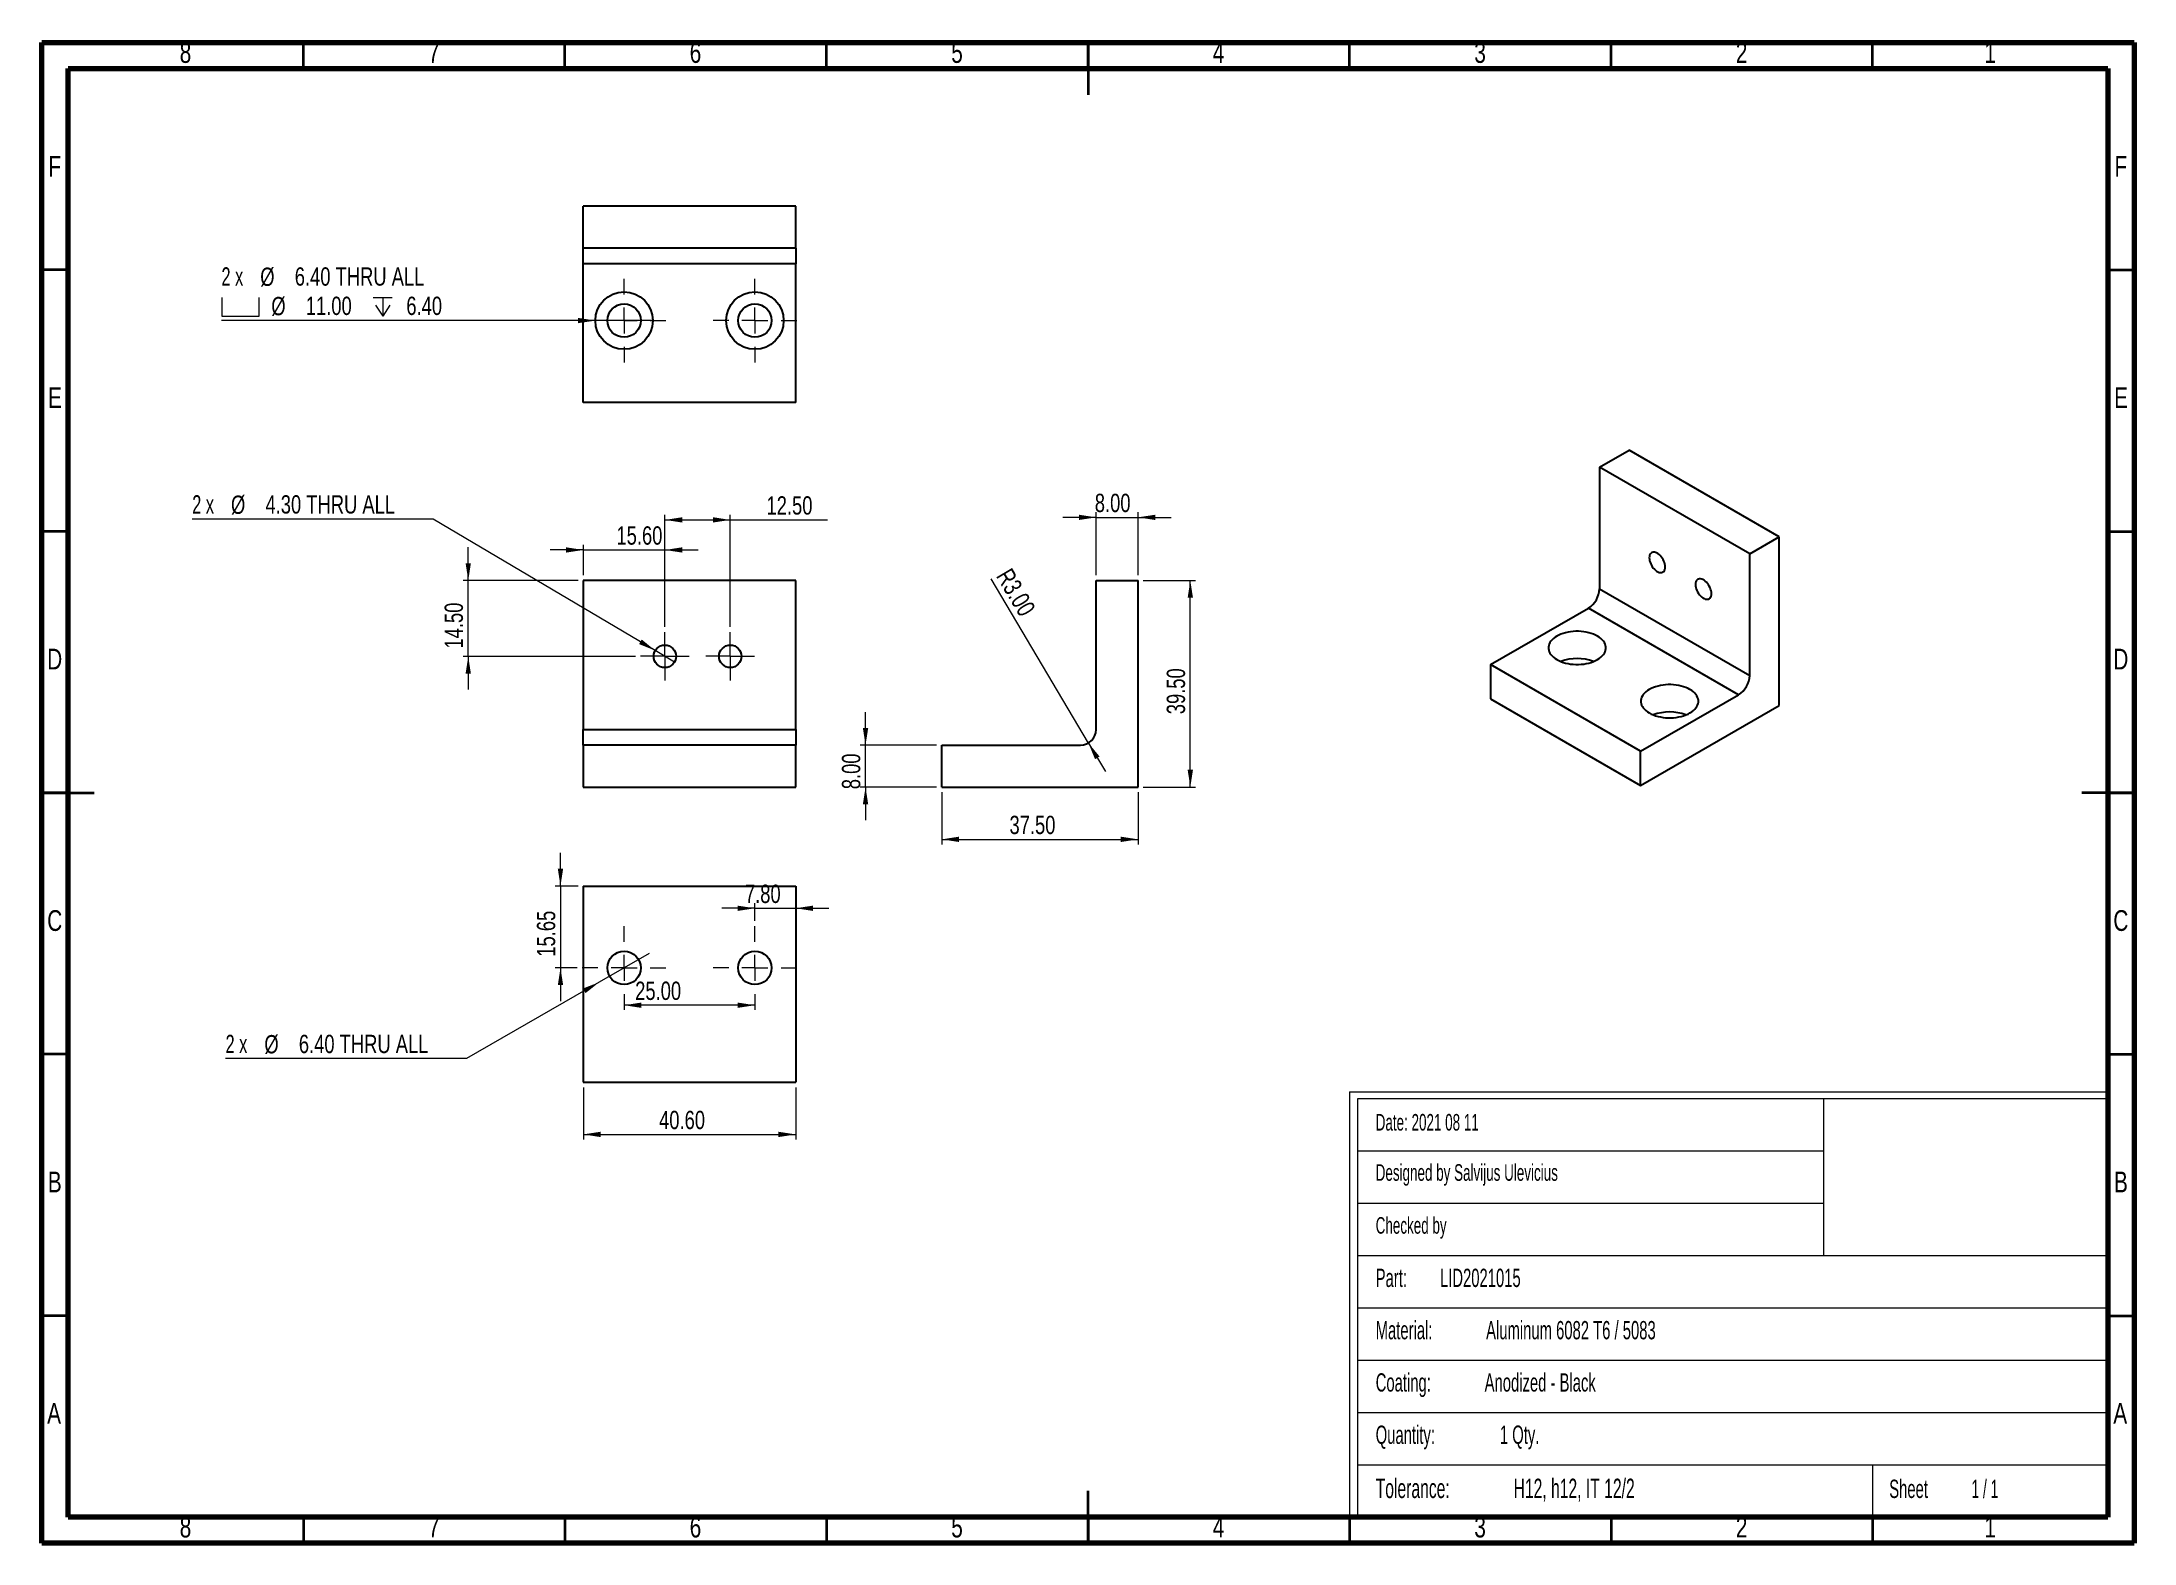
# Model space of a CAD drawing. Header units: millimetres. Extents: x 15 to 415, y 5 to 292.
import ezdxf

# ---------------------------------------------------------------- set-up
doc = ezdxf.new("R2010")
doc.units = ezdxf.units.MM
doc.styles.add('SLDTEXTSTYLE0', font='TXT', dxfattribs={"width": 0.605})
doc.styles.add('SLDTEXTSTYLE1', font='TXT', dxfattribs={"width": 0.563})
doc.styles.add('SLDTEXTSTYLE2', font='TXT', dxfattribs={"width": 0.75})
doc.styles.add('SLDTEXTSTYLE3', font='TXT', dxfattribs={"width": 0.666667})
doc.dimstyles.new('SLDDIMSTYLE0', dxfattribs={"dimtxt": 3.5, "dimasz": 3.302, "dimexe": 0, "dimexo": 0.0625, "dimgap": 0.875, "dimtad": 0, "dimtih": 1, "dimtoh": 1, "dimrnd": 1e-09, "dimzin": 4, "dimdsep": 46, "dimtxsty": 'SLDTEXTSTYLE2', "dimblk1": 'NONE', "dimsah": 1, "dimcen": 0, "dimadec": 0, "dimazin": 1, "dimtfac": 1, "dimtmove": 0, "dimatfit": 3, "dimldrblk": 'NONE', "dimfxl": 0, "dimfrac": 2, "dimtolj": 1, "dimtzin": 12, "dimarcsym": 0})
doc.dimstyles.new('SLDDIMSTYLE1', dxfattribs={"dimtxt": 3.5, "dimasz": 3.302, "dimexe": 0, "dimexo": 0.0625, "dimgap": 0.875, "dimtad": 1, "dimrnd": 1e-09, "dimzin": 4, "dimdsep": 46, "dimtxsty": 'SLDTEXTSTYLE2', "dimsah": 1, "dimcen": 0.09, "dimadec": 0, "dimazin": 1, "dimtfac": 1, "dimtmove": 0, "dimatfit": 0, "dimfxl": 0, "dimfrac": 2, "dimtolj": 1, "dimtzin": 12, "dimarcsym": 0})
doc.dimstyles.new('SLDDIMSTYLE2', dxfattribs={"dimtxt": 3.5, "dimasz": 3.302, "dimexe": 0, "dimexo": 0.0625, "dimgap": 0.875, "dimtad": 1, "dimrnd": 1e-09, "dimzin": 4, "dimdsep": 46, "dimtxsty": 'SLDTEXTSTYLE2', "dimsah": 1, "dimcen": 0.09, "dimadec": 0, "dimazin": 1, "dimtfac": 1, "dimtofl": 0, "dimtmove": 0, "dimatfit": 3, "dimfxl": 0, "dimfrac": 2, "dimtolj": 1, "dimtzin": 12, "dimarcsym": 0})
doc.dimstyles.new('SLDDIMSTYLE3', dxfattribs={"dimtxt": 3.5, "dimasz": 3.302, "dimexe": 0, "dimexo": 0.0625, "dimgap": 0.875, "dimtad": 1, "dimrnd": 1e-09, "dimzin": 4, "dimdsep": 46, "dimtxsty": 'SLDTEXTSTYLE2', "dimsah": 1, "dimcen": 0, "dimadec": 0, "dimazin": 1, "dimtfac": 1, "dimtofl": 0, "dimtmove": 1, "dimatfit": 3, "dimfxl": 0, "dimfrac": 2, "dimtolj": 1, "dimtzin": 12, "dimarcsym": 0})
doc.dimstyles.new('SLDDIMSTYLE4', dxfattribs={"dimtxt": 3.5, "dimasz": 3.302, "dimexe": 0, "dimexo": 0.0625, "dimgap": 0.875, "dimtad": 1, "dimrnd": 1e-09, "dimzin": 12, "dimdsep": 46, "dimtxsty": 'SLDTEXTSTYLE2', "dimsah": 1, "dimcen": 0.09, "dimadec": 0, "dimazin": 3, "dimtfac": 1, "dimtmove": 0, "dimatfit": 0, "dimfxl": 0, "dimfrac": 2, "dimtolj": 1, "dimtzin": 12, "dimarcsym": 0})

# ---------------------------------------------------------------- blocks, each defined once
blk = doc.blocks.new('SW_NOTE_0')
at = {"color": 0, "linetype": 'Continuous', "lineweight": 0, "attachment_point": 1, "style": 'SLDTEXTSTYLE0'}
for s, insert, char_height in [('Tolerance:', (0, 4.77), 3.704), ('H12, h12, IT 12/2', (26.36, 4.77), 3.7042)]:
    blk.add_mtext(s, dxfattribs=dict(at, insert=insert, char_height=char_height))
blk = doc.blocks.new('SW_NOTE_0_1')
at = {"color": 0, "linetype": 'Continuous', "lineweight": 0, "char_height": 3.5, "attachment_point": 1}
for s, insert, style in [('Sheet', (0, 4.51), 'SLDTEXTSTYLE0'), ('1 / 1', (15.72, 4.51), 'SLDTEXTSTYLE1')]:
    blk.add_mtext(s, dxfattribs=dict(at, insert=insert, style=style))
blk = doc.blocks.new('SW_NOTE_0_2')
at = {"color": 0, "linetype": 'Continuous', "lineweight": 0, "char_height": 3.5, "attachment_point": 1, "style": 'SLDTEXTSTYLE0'}
for s, insert in [('Quantity:', (0, 4.51)), ('1 Qty.', (23.74, 4.51))]:
    blk.add_mtext(s, dxfattribs=dict(at, insert=insert))
blk = doc.blocks.new('SW_NOTE_0_3')
at = {"color": 0, "linetype": 'Continuous', "lineweight": 0, "char_height": 3.5, "attachment_point": 1, "style": 'SLDTEXTSTYLE0'}
for s, insert in [('Coating:', (0, 4.51)), ('Anodized - Black', (20.83, 4.51))]:
    blk.add_mtext(s, dxfattribs=dict(at, insert=insert))
blk = doc.blocks.new('SW_NOTE_0_4')
at = {"color": 0, "linetype": 'Continuous', "lineweight": 0, "char_height": 3.5, "attachment_point": 1, "style": 'SLDTEXTSTYLE0'}
for s, insert in [('Material:', (0, 4.51)), ('Aluminum 6082 T6 / 5083', (21.11, 4.51))]:
    blk.add_mtext(s, dxfattribs=dict(at, insert=insert))
blk = doc.blocks.new('SW_NOTE_0_5')
at = {"color": 0, "linetype": 'Continuous', "lineweight": 0, "char_height": 3.5, "attachment_point": 1, "style": 'SLDTEXTSTYLE0'}
for s, insert in [('Part:', (0, 4.51)), ('LID2021015', (12.29, 4.51))]:
    blk.add_mtext(s, dxfattribs=dict(at, insert=insert))
blk = doc.blocks.new('_D')
at = {"color": 7, "linetype": 'Continuous', "lineweight": 0}
for p, q in [((89.79, 200.84), (43.75, 200.84)), ((132.27, 175.7), (89.79, 200.84)), ((135.97, 173.51), (132.27, 175.7))]:
    blk.add_line(p, q, dxfattribs=at)
at = {"color": 7, "linetype": 'Continuous', "lineweight": 18}
blk.add_solid([(132.27, 175.7), (129.68, 177.82), (129.17, 176.94)], dxfattribs=at)
at = {"color": 7, "linetype": 'Continuous', "lineweight": 18, "char_height": 3.5, "attachment_point": 1}
for s, insert, style in [('2 x', (43.75, 205.41), 'SLDTEXTSTYLE3'), ('%%c', (51.16, 205.35), 'SLDTEXTSTYLE2'), ('4.30 THRU ALL', (57.75, 205.41), 'SLDTEXTSTYLE2')]:
    blk.add_mtext(s, dxfattribs=dict(at, insert=insert, style=style))
blk = doc.blocks.new('_None')
blk = doc.blocks.new('_D_1')
at = {"color": 7, "linetype": 'Continuous', "lineweight": 0}
for p, q in [((118.52, 194.94), (112.17, 194.94)), ((118.52, 190.1), (118.52, 195.94)), ((118.52, 194.94), (134.12, 194.94)), ((134.12, 180.25), (134.12, 195.94)), ((134.12, 194.94), (140.47, 194.94))]:
    blk.add_line(p, q, dxfattribs=at)
at = {"color": 7, "linetype": 'Continuous', "lineweight": 18}
for points in [[(118.52, 194.94), (115.21, 195.45), (115.21, 194.44)], [(134.12, 194.94), (137.42, 194.44), (137.42, 195.45)]]:
    blk.add_solid(points, dxfattribs=at)
at = {"color": 7, "linetype": 'Continuous', "lineweight": 18, "insert": (124.85, 199.46), "char_height": 3.5, "attachment_point": 1, "style": 'SLDTEXTSTYLE2'}
blk.add_mtext('15.60', dxfattribs=at)
blk = doc.blocks.new('_D_2')
at = {"color": 7, "linetype": 'Continuous', "lineweight": 0}
for p, q in [((134.12, 180.25), (134.12, 201.69)), ((134.12, 200.69), (146.62, 200.69)), ((146.62, 180.25), (146.62, 201.69)), ((146.62, 200.69), (165.17, 200.69))]:
    blk.add_line(p, q, dxfattribs=at)
at = {"color": 7, "linetype": 'Continuous', "lineweight": 18}
for points in [[(134.12, 200.69), (137.42, 200.19), (137.42, 201.2)], [(146.62, 200.69), (143.31, 201.2), (143.31, 200.19)]]:
    blk.add_solid(points, dxfattribs=at)
at = {"color": 7, "linetype": 'Continuous', "lineweight": 18, "insert": (153.54, 205.21), "char_height": 3.5, "attachment_point": 1, "style": 'SLDTEXTSTYLE2'}
blk.add_mtext('12.50', dxfattribs=at)
blk = doc.blocks.new('_D_3')
at = {"color": 7, "linetype": 'Continuous', "lineweight": 0}
for p, q in [((96.52, 189.1), (96.52, 195.45)), ((117.52, 189.1), (95.52, 189.1)), ((96.52, 174.6), (96.52, 189.1)), ((128.47, 174.6), (95.52, 174.6)), ((96.52, 174.6), (96.52, 168.25))]:
    blk.add_line(p, q, dxfattribs=at)
at = {"color": 7, "linetype": 'Continuous', "lineweight": 18}
for points in [[(96.52, 189.1), (97.02, 192.4), (96.01, 192.4)], [(96.52, 174.6), (96.01, 171.3), (97.02, 171.3)]]:
    blk.add_solid(points, dxfattribs=at)
at = {"color": 7, "linetype": 'Continuous', "lineweight": 18, "insert": (92, 176.09), "char_height": 3.5, "attachment_point": 1, "rotation": 90, "style": 'SLDTEXTSTYLE2'}
blk.add_mtext('14.50', dxfattribs=at)
blk = doc.blocks.new('SW_CENTERMARKSYMBOL_0')
at = {"color": 0, "linetype": 'Continuous', "lineweight": 18}
for p, q in [((0, 2.5), (0, 4.65)), ((-2.5, 0), (-4.65, 0)), ((0, 0), (-2.5, 0)), ((0, 0), (0, 2.5)), ((0, 0), (0, -2.5)), ((0, 0), (2.5, 0)), ((2.5, 0), (4.65, 0)), ((0, -2.5), (0, -4.65))]:
    blk.add_line(p, q, dxfattribs=at)
blk = doc.blocks.new('SW_CENTERMARKSYMBOL_1')
at = {"color": 0, "linetype": 'Continuous', "lineweight": 18}
for p, q in [((0, 2.5), (0, 4.65)), ((-2.5, 0), (-4.65, 0)), ((0, 0), (-2.5, 0)), ((0, 0), (0, 2.5)), ((0, 0), (0, -2.5)), ((0, 0), (2.5, 0)), ((2.5, 0), (4.65, 0)), ((0, -2.5), (0, -4.65))]:
    blk.add_line(p, q, dxfattribs=at)
blk = doc.blocks.new('_D_4')
at = {"color": 7, "linetype": 'Continuous', "lineweight": 0}
for p, q in [((225.56, 189.1), (235.56, 189.1)), ((234.56, 149.6), (234.56, 189.1)), ((225.56, 149.6), (235.56, 149.6))]:
    blk.add_line(p, q, dxfattribs=at)
at = {"color": 7, "linetype": 'Continuous', "lineweight": 18}
for points in [[(234.56, 189.1), (234.05, 185.8), (235.07, 185.8)], [(234.56, 149.6), (235.07, 152.9), (234.05, 152.9)]]:
    blk.add_solid(points, dxfattribs=at)
at = {"color": 7, "linetype": 'Continuous', "lineweight": 18, "insert": (230.05, 163.53), "char_height": 3.5, "attachment_point": 1, "rotation": 90, "style": 'SLDTEXTSTYLE2'}
blk.add_mtext('39.50', dxfattribs=at)
blk = doc.blocks.new('_D_5')
at = {"color": 7, "linetype": 'Continuous', "lineweight": 0}
for p, q in [((187.06, 148.6), (187.06, 138.6)), ((224.56, 148.6), (224.56, 138.6)), ((187.06, 139.6), (224.56, 139.6))]:
    blk.add_line(p, q, dxfattribs=at)
at = {"color": 7, "linetype": 'Continuous', "lineweight": 18}
for points in [[(187.06, 139.6), (190.36, 139.09), (190.36, 140.11)], [(224.56, 139.6), (221.26, 140.11), (221.26, 139.09)]]:
    blk.add_solid(points, dxfattribs=at)
at = {"color": 7, "linetype": 'Continuous', "lineweight": 18, "insert": (199.99, 144.11), "char_height": 3.5, "attachment_point": 1, "style": 'SLDTEXTSTYLE2'}
blk.add_mtext('37.50', dxfattribs=at)
blk = doc.blocks.new('_D_6')
at = {"color": 7, "linetype": 'Continuous', "lineweight": 0}
for p, q in [((216.56, 201.18), (210.21, 201.18)), ((216.56, 190.1), (216.56, 202.18)), ((216.56, 201.18), (224.56, 201.18)), ((224.56, 190.1), (224.56, 202.18)), ((224.56, 201.18), (230.91, 201.18))]:
    blk.add_line(p, q, dxfattribs=at)
at = {"color": 7, "linetype": 'Continuous', "lineweight": 18}
for points in [[(216.56, 201.18), (213.26, 201.68), (213.26, 200.67)], [(224.56, 201.18), (227.86, 200.67), (227.86, 201.68)]]:
    blk.add_solid(points, dxfattribs=at)
at = {"color": 7, "linetype": 'Continuous', "lineweight": 18, "insert": (216.3, 205.69), "char_height": 3.5, "attachment_point": 1, "style": 'SLDTEXTSTYLE2'}
blk.add_mtext('8.00', dxfattribs=at)
blk = doc.blocks.new('_D_7')
at = {"color": 7, "linetype": 'Continuous', "lineweight": 0}
for p, q in [((172.47, 157.6), (172.47, 163.95)), ((186.06, 157.6), (171.47, 157.6)), ((172.47, 149.6), (172.47, 157.6)), ((186.06, 149.6), (171.47, 149.6)), ((172.47, 149.6), (172.47, 143.25))]:
    blk.add_line(p, q, dxfattribs=at)
at = {"color": 7, "linetype": 'Continuous', "lineweight": 18}
for points in [[(172.47, 157.6), (172.98, 160.9), (171.96, 160.9)], [(172.47, 149.6), (171.96, 146.3), (172.98, 146.3)]]:
    blk.add_solid(points, dxfattribs=at)
at = {"color": 7, "linetype": 'Continuous', "lineweight": 18, "insert": (167.96, 149.19), "char_height": 3.5, "attachment_point": 1, "rotation": 90, "style": 'SLDTEXTSTYLE2'}
blk.add_mtext('8.00', dxfattribs=at)
blk = doc.blocks.new('_D_8')
at = {"color": 7, "linetype": 'Continuous', "lineweight": 0}
for q in [(196.46, 189.45), (218.33, 152.56)]:
    blk.add_line((215.09, 158.02), q, dxfattribs=at)
at = {"color": 7, "linetype": 'Continuous', "lineweight": 18}
blk.add_solid([(215.09, 158.02), (216.34, 154.92), (217.21, 155.44)], dxfattribs=at)
at = {"color": 7, "linetype": 'Continuous', "lineweight": 18, "insert": (200.34, 191.75), "char_height": 3.5, "attachment_point": 1, "rotation": 300.6361, "style": 'SLDTEXTSTYLE2'}
blk.add_mtext('R3.00', dxfattribs=at)
blk = doc.blocks.new('_D_9')
at = {"color": 7, "linetype": 'Continuous', "lineweight": 0}
for p, q in [((131.08, 117.76), (121.55, 112.27)), ((121.55, 112.27), (96.16, 97.66)), ((96.16, 97.66), (50.12, 97.66))]:
    blk.add_line(p, q, dxfattribs=at)
at = {"color": 7, "linetype": 'Continuous', "lineweight": 18}
blk.add_solid([(121.55, 112.27), (118.43, 111.07), (118.94, 110.19)], dxfattribs=at)
at = {"color": 7, "linetype": 'Continuous', "lineweight": 18, "char_height": 3.5, "attachment_point": 1}
for s, insert, style in [('2 x', (50.12, 102.22), 'SLDTEXTSTYLE3'), ('%%c', (57.54, 102.17), 'SLDTEXTSTYLE2'), ('6.40 THRU ALL', (64.13, 102.22), 'SLDTEXTSTYLE2')]:
    blk.add_mtext(s, dxfattribs=dict(at, insert=insert, style=style))
blk = doc.blocks.new('_D_10')
at = {"color": 7, "linetype": 'Continuous', "lineweight": 0}
for p, q in [((118.52, 92.17), (118.52, 82.17)), ((159.12, 92.17), (159.12, 82.17)), ((118.52, 83.17), (159.12, 83.17))]:
    blk.add_line(p, q, dxfattribs=at)
at = {"color": 7, "linetype": 'Continuous', "lineweight": 18}
for points in [[(118.52, 83.17), (121.82, 82.66), (121.82, 83.68)], [(159.12, 83.17), (155.81, 83.68), (155.81, 82.66)]]:
    blk.add_solid(points, dxfattribs=at)
at = {"color": 7, "linetype": 'Continuous', "lineweight": 18, "insert": (133, 87.68), "char_height": 3.5, "attachment_point": 1, "style": 'SLDTEXTSTYLE2'}
blk.add_mtext('40.60', dxfattribs=at)
blk = doc.blocks.new('_D_11')
at = {"color": 7, "linetype": 'Continuous', "lineweight": 0}
for p, q in [((114.15, 130.67), (114.15, 137.02)), ((117.52, 130.67), (113.15, 130.67)), ((114.15, 130.67), (114.15, 115.02)), ((117.32, 115.02), (113.15, 115.02)), ((114.15, 115.02), (114.15, 108.67))]:
    blk.add_line(p, q, dxfattribs=at)
at = {"color": 7, "linetype": 'Continuous', "lineweight": 18}
for points in [[(114.15, 130.67), (114.66, 133.97), (113.64, 133.97)], [(114.15, 115.02), (113.64, 111.72), (114.66, 111.72)]]:
    blk.add_solid(points, dxfattribs=at)
at = {"color": 7, "linetype": 'Continuous', "lineweight": 18, "insert": (109.64, 117.16), "char_height": 3.5, "attachment_point": 1, "rotation": 90, "style": 'SLDTEXTSTYLE2'}
blk.add_mtext('15.65', dxfattribs=at)
blk = doc.blocks.new('_D_12')
at = {"color": 7, "linetype": 'Continuous', "lineweight": 0}
blk.add_line((151.32, 107.88), (126.32, 107.88), dxfattribs=at)
at = {"color": 7, "linetype": 'Continuous', "lineweight": 18}
for points in [[(126.32, 107.88), (129.62, 107.37), (129.62, 108.39)], [(151.32, 107.88), (148.01, 108.39), (148.01, 107.37)]]:
    blk.add_solid(points, dxfattribs=at)
at = {"color": 7, "linetype": 'Continuous', "lineweight": 18, "insert": (128.43, 112.39), "char_height": 3.5, "attachment_point": 1, "style": 'SLDTEXTSTYLE2'}
blk.add_mtext('25.00', dxfattribs=at)
blk = doc.blocks.new('_D_13')
at = {"color": 7, "linetype": 'Continuous', "lineweight": 0}
for p, q in [((151.32, 126.42), (144.97, 126.42)), ((151.32, 124.02), (151.32, 127.42)), ((151.32, 126.42), (159.12, 126.42)), ((159.12, 126.42), (165.47, 126.42))]:
    blk.add_line(p, q, dxfattribs=at)
at = {"color": 7, "linetype": 'Continuous', "lineweight": 18}
for points in [[(151.32, 126.42), (148.01, 126.92), (148.01, 125.91)], [(159.12, 126.42), (162.42, 125.91), (162.42, 126.92)]]:
    blk.add_solid(points, dxfattribs=at)
at = {"color": 7, "linetype": 'Continuous', "lineweight": 18, "insert": (149.41, 130.93), "char_height": 3.5, "attachment_point": 1, "style": 'SLDTEXTSTYLE2'}
blk.add_mtext('7.80', dxfattribs=at)
blk = doc.blocks.new('SW_CENTERMARKSYMBOL_2')
at = {"color": 0, "linetype": 'Continuous', "lineweight": 18}
for p, q in [((0, 5), (0, 8)), ((-5, 0), (-8, 0)), ((0, 0), (-2.5, 0)), ((0, 0), (0, 2.5)), ((0, 0), (0, -2.5)), ((0, 0), (2.5, 0)), ((5, 0), (8, 0)), ((0, -5), (0, -8))]:
    blk.add_line(p, q, dxfattribs=at)
blk = doc.blocks.new('SW_CENTERMARKSYMBOL_3')
at = {"color": 0, "linetype": 'Continuous', "lineweight": 18}
for p, q in [((0, 5), (0, 8)), ((-5, 0), (-8, 0)), ((0, 0), (-2.5, 0)), ((0, 0), (0, 2.5)), ((0, 0), (0, -2.5)), ((0, 0), (2.5, 0)), ((5, 0), (8, 0)), ((0, -5), (0, -8))]:
    blk.add_line(p, q, dxfattribs=at)
blk = doc.blocks.new('SW_SYMBOL_HOLE_SPOT')
at = {"color": 0, "linetype": 'Continuous', "lineweight": 18}
for p, q in [((0, 875), (0, 75)), ((0, 75), (1600, 75)), ((1600, 75), (1600, 875))]:
    blk.add_line(p, q, dxfattribs=at)
blk = doc.blocks.new('SW_SYMBOL_HOLE_DEPTH')
at = {"color": 0, "linetype": 'Continuous', "lineweight": 18}
for p, q in [((0, 875), (800, 875)), ((100, 555), (400, 75)), ((400, 875), (400, 75)), ((700, 555), (400, 75))]:
    blk.add_line(p, q, dxfattribs=at)
blk = doc.blocks.new('_D_14')
at = {"color": 7, "linetype": 'Continuous', "lineweight": 0}
for p, q in [((95.38, 238.81), (49.34, 238.81)), ((120.82, 238.81), (95.38, 238.81)), ((131.82, 238.81), (120.82, 238.81))]:
    blk.add_line(p, q, dxfattribs=at)
at = {"color": 7, "linetype": 'Continuous', "lineweight": 18}
blk.add_solid([(120.82, 238.81), (117.51, 239.32), (117.51, 238.31)], dxfattribs=at)
at = {"color": 7, "linetype": 'Continuous', "lineweight": 18, "xscale": 0.004470703125, "yscale": 0.004470703125, "zscale": 0.004470703125}
for name, p in [('SW_SYMBOL_HOLE_SPOT', (49.42, 239.3)), ('SW_SYMBOL_HOLE_DEPTH', (78.37, 239.3))]:
    blk.add_blockref(name, p, dxfattribs=at)
at = {"color": 7, "linetype": 'Continuous', "lineweight": 18, "char_height": 3.5, "attachment_point": 1}
for s, insert, style in [('2 x', (49.34, 248.99), 'SLDTEXTSTYLE3'), ('%%c', (56.75, 248.94), 'SLDTEXTSTYLE2'), ('6.40 THRU ALL', (63.35, 248.99), 'SLDTEXTSTYLE2'), ('%%c', (58.87, 243.33), 'SLDTEXTSTYLE2'), ('11.00', (65.46, 243.38), 'SLDTEXTSTYLE2'), ('6.40', (84.68, 243.38), 'SLDTEXTSTYLE2')]:
    blk.add_mtext(s, dxfattribs=dict(at, insert=insert, style=style))
blk = doc.blocks.new('SW_CENTERMARKSYMBOL_4')
at = {"color": 0, "linetype": 'Continuous', "lineweight": 18}
for p, q in [((0, 5), (0, 8)), ((-5, 0), (-8, 0)), ((0, 0), (-2.5, 0)), ((0, 0), (0, 2.5)), ((0, 0), (0, -2.5)), ((0, 0), (2.5, 0)), ((5, 0), (8, 0)), ((0, -5), (0, -8))]:
    blk.add_line(p, q, dxfattribs=at)
blk = doc.blocks.new('SW_CENTERMARKSYMBOL_5')
at = {"color": 0, "linetype": 'Continuous', "lineweight": 18}
for p, q in [((0, 5), (0, 8)), ((-5, 0), (-8, 0)), ((0, 0), (-2.5, 0)), ((0, 0), (0, 2.5)), ((0, 0), (0, -2.5)), ((0, 0), (2.5, 0)), ((5, 0), (8, 0)), ((0, -5), (0, -8))]:
    blk.add_line(p, q, dxfattribs=at)

msp = doc.modelspace()

# ---------------------------------------------------------------- linework, layer by layer
at = {"color": 7, "linetype": 'Continuous', "lineweight": 70}
for p, q in [((15, 5), (15, 292)), ((15, 292), (415, 292)), ((415, 292), (415, 5)), ((20, 10), (20, 287)), ((20, 287), (410, 287)), ((410, 287), (410, 10)), ((410, 10), (20, 10)), ((415, 5), (15, 5))]:
    msp.add_line(p, q, dxfattribs=at)
at = {"color": 7, "linetype": 'Continuous', "lineweight": 35}
for p, q in [((65, 287), (65, 292)), ((115, 287), (115, 292)), ((165, 287), (165, 292)), ((215, 292.001), (215, 281.999)), ((215, 287), (215, 292)), ((265, 287), (265, 292)), ((315, 287), (315, 292)), ((365, 287), (365, 292)), ((20, 248.5), (15, 248.5)), ((410, 248.5), (415, 248.5)), ((20, 198.5), (15, 198.5)), ((410, 198.5), (415, 198.5)), ((14.999, 148.5), (25.001, 148.5)), ((20, 148.5), (15, 148.5)), ((415.001, 148.5), (404.999, 148.5)), ((410, 148.5), (415, 148.5)), ((20, 98.5), (15, 98.5)), ((410, 98.5), (415, 98.5)), ((20, 48.5), (15, 48.5)), ((410, 48.5), (415, 48.5)), ((215, 4.999), (215, 15.001)), ((65, 10), (65, 5)), ((115, 10), (115, 5)), ((165, 10), (165, 5)), ((215, 10), (215, 5)), ((265, 10), (265, 5)), ((315, 10), (315, 5)), ((365, 10), (365, 5))]:
    msp.add_line(p, q, dxfattribs=at)
at = {"color": 7, "linetype": 'Continuous', "lineweight": 25}
for p, q in [((118.516, 252.664), (118.516, 260.664)), ((159.116, 260.664), (118.516, 260.664)), ((159.116, 252.664), (159.116, 260.664)), ((159.116, 252.664), (118.516, 252.664)), ((118.516, 249.664), (118.516, 252.664)), ((159.116, 252.664), (159.116, 249.664)), ((159.116, 249.664), (118.516, 249.664)), ((118.516, 223.164), (118.516, 249.664)), ((159.116, 223.164), (159.116, 249.664)), ((159.116, 223.164), (118.516, 223.164)), ((312.796, 210.774), (318.453, 214.04)), ((347.161, 197.467), (318.453, 214.04)), ((341.504, 194.201), (312.796, 210.774)), ((312.796, 210.774), (312.796, 187.503)), ((341.504, 194.201), (347.161, 197.467)), ((347.161, 165.213), (347.161, 197.467)), ((341.504, 170.93), (341.504, 194.201)), ((159.116, 189.101), (118.516, 189.101)), ((118.516, 189.101), (118.516, 160.601)), ((159.116, 160.601), (159.116, 189.101)), ((216.561, 160.601), (216.561, 189.101)), ((216.561, 189.101), (224.561, 189.101)), ((224.561, 149.601), (224.561, 189.101)), ((312.796, 187.503), (341.504, 170.93)), ((291.936, 173.011), (310.675, 183.828)), ((339.383, 167.255), (310.675, 183.828)), ((320.645, 156.438), (291.936, 173.011)), ((291.936, 173.011), (291.936, 166.479)), ((291.936, 166.479), (320.645, 149.906)), ((320.645, 156.438), (339.383, 167.255)), ((320.645, 149.906), (347.161, 165.213)), ((118.516, 160.601), (159.116, 160.601)), ((118.516, 157.601), (118.516, 160.601)), ((159.116, 160.601), (159.116, 157.601)), ((159.116, 157.601), (118.516, 157.601)), ((118.516, 157.601), (118.516, 149.601)), ((159.116, 149.601), (159.116, 157.601)), ((187.061, 149.601), (187.061, 157.601)), ((187.061, 157.601), (213.561, 157.601)), ((320.645, 149.906), (320.645, 156.438)), ((118.516, 149.601), (159.116, 149.601)), ((187.061, 149.601), (224.561, 149.601)), ((118.516, 130.668), (118.516, 93.168)), ((118.516, 130.668), (159.116, 130.668)), ((159.116, 130.668), (159.116, 93.168)), ((118.516, 93.168), (159.116, 93.168))]:
    msp.add_line(p, q, dxfattribs=at)
at = {"color": 7, "linetype": 'Continuous', "lineweight": 18}
for p, q in [((265, 91.31), (265, 9.81)), ((265, 91.31), (410, 91.31)), ((410, 90), (266.5, 90)), ((266.5, 90), (266.5, 10)), ((355.602, 90), (355.602, 60)), ((266.5, 80), (355.602, 80)), ((266.5, 70), (355.602, 70)), ((266.5, 60), (410, 60)), ((266.5, 60), (410, 60)), ((266.5, 50), (410, 50)), ((266.5, 40), (410, 40)), ((266.5, 30), (410, 30)), ((266.5, 20), (410, 20)), ((365, 20), (365, 10))]:
    msp.add_line(p, q, dxfattribs=at)
at = {"color": 7, "linetype": 'Continuous', "lineweight": 25, "flags": 128}
for points in [[(325.347, 191.689), (325.33, 191.96), (325.279, 192.245), (325.196, 192.537), (325.083, 192.83), (324.941, 193.117), (324.775, 193.392), (324.587, 193.648), (324.382, 193.88), (324.165, 194.083), (323.94, 194.251), (323.713, 194.383), (323.488, 194.473), (323.271, 194.521), (323.067, 194.525), (322.879, 194.486), (322.712, 194.404), (322.571, 194.28), (322.457, 194.119), (322.374, 193.922), (322.323, 193.696), (322.306, 193.444), (322.323, 193.172), (322.374, 192.887), (322.457, 192.595), (322.571, 192.302), (322.712, 192.016), (322.879, 191.741), (323.067, 191.485), (323.271, 191.253), (323.488, 191.05), (323.713, 190.881), (323.94, 190.75), (324.165, 190.659), (324.382, 190.611), (324.587, 190.607), (324.775, 190.647), (324.941, 190.729), (325.083, 190.852), (325.196, 191.014), (325.279, 191.21), (325.33, 191.437), (325.347, 191.689)], [(334.186, 186.586), (334.169, 186.858), (334.118, 187.143), (334.035, 187.435), (333.922, 187.728), (333.78, 188.014), (333.613, 188.289), (333.426, 188.545), (333.221, 188.777), (333.004, 188.98), (332.779, 189.149), (332.552, 189.28), (332.327, 189.371), (332.11, 189.419), (331.905, 189.423), (331.718, 189.383), (331.551, 189.301), (331.409, 189.178), (331.296, 189.016), (331.213, 188.82), (331.162, 188.593), (331.145, 188.341), (331.162, 188.07), (331.213, 187.785), (331.296, 187.493), (331.409, 187.2), (331.551, 186.913), (331.718, 186.638), (331.905, 186.382), (332.11, 186.15), (332.327, 185.947), (332.552, 185.779), (332.779, 185.647), (333.004, 185.557), (333.221, 185.509), (333.426, 185.505), (333.613, 185.544), (333.78, 185.626), (333.922, 185.75), (334.035, 185.911), (334.118, 186.108), (334.169, 186.334), (334.186, 186.586)], [(304.629, 173.97), (305.004, 173.773), (305.41, 173.596), (305.842, 173.442), (306.296, 173.311), (306.77, 173.205), (307.259, 173.125), (307.758, 173.071), (308.264, 173.044), (308.772, 173.044), (309.278, 173.071), (309.777, 173.125), (310.266, 173.205), (310.739, 173.311), (311.194, 173.442), (311.626, 173.596), (312.032, 173.773), (312.407, 173.97), (312.749, 174.187), (313.055, 174.421), (313.323, 174.67), (313.549, 174.933), (313.733, 175.206), (313.872, 175.489), (313.965, 175.777), (314.012, 176.069), (314.012, 176.362), (313.965, 176.654), (313.872, 176.942), (313.733, 177.224), (313.549, 177.498), (313.323, 177.76), (313.055, 178.01), (312.749, 178.244), (312.407, 178.461), (312.032, 178.658), (311.626, 178.835), (311.194, 178.989), (310.739, 179.12), (310.266, 179.226), (309.777, 179.306), (309.278, 179.36), (308.772, 179.387), (308.264, 179.387), (307.758, 179.36), (307.259, 179.306), (306.77, 179.226), (306.296, 179.12), (305.842, 178.989), (305.41, 178.835), (305.004, 178.658), (304.629, 178.461), (304.287, 178.244), (303.98, 178.01), (303.713, 177.76), (303.487, 177.498), (303.303, 177.224), (303.164, 176.942), (303.071, 176.654), (303.024, 176.362), (303.024, 176.069), (303.071, 175.777), (303.164, 175.489), (303.303, 175.206), (303.487, 174.933), (303.713, 174.67), (303.98, 174.421), (304.287, 174.187), (304.629, 173.97)], [(322.306, 163.765), (322.682, 163.568), (323.087, 163.391), (323.519, 163.237), (323.974, 163.106), (324.448, 163), (324.936, 162.92), (325.436, 162.866), (325.942, 162.839), (326.45, 162.839), (326.955, 162.866), (327.455, 162.92), (327.943, 163), (328.417, 163.106), (328.872, 163.237), (329.304, 163.391), (329.709, 163.568), (330.085, 163.765), (330.427, 163.982), (330.733, 164.216), (331, 164.465), (331.227, 164.728), (331.41, 165.001), (331.549, 165.283), (331.643, 165.572), (331.69, 165.864), (331.69, 166.157), (331.643, 166.449), (331.549, 166.737), (331.41, 167.019), (331.227, 167.293), (331, 167.555), (330.733, 167.805), (330.427, 168.039), (330.085, 168.255), (329.709, 168.453), (329.304, 168.63), (328.872, 168.784), (328.417, 168.915), (327.943, 169.021), (327.455, 169.101), (326.955, 169.155), (326.45, 169.182), (325.942, 169.182), (325.436, 169.155), (324.936, 169.101), (324.448, 169.021), (323.974, 168.915), (323.519, 168.784), (323.087, 168.63), (322.682, 168.453), (322.306, 168.255), (321.964, 168.039), (321.658, 167.805), (321.391, 167.555), (321.164, 167.293), (320.981, 167.019), (320.842, 166.737), (320.748, 166.449), (320.701, 166.157), (320.701, 165.864), (320.748, 165.572), (320.842, 165.283), (320.981, 165.001), (321.164, 164.728), (321.391, 164.465), (321.658, 164.216), (321.964, 163.982), (322.306, 163.765)]]:
    msp.add_lwpolyline(points, dxfattribs=at)
at = {"color": 7, "linetype": 'Continuous', "lineweight": 25}
for centre, radius in [((126.316, 238.814), 5.5), ((151.316, 238.814), 5.5), ((126.316, 238.814), 3.2), ((151.316, 238.814), 3.2), ((134.116, 174.601), 2.15), ((146.616, 174.601), 2.15), ((126.316, 115.018), 3.2), ((151.316, 115.018), 3.2)]:
    msp.add_circle(centre, radius, dxfattribs=at)
for centre, radius, start, end in [((308.19, 187.712), 4.61, 302.60548, 357.39452), ((308.518, 165.346), 8.828, 69.27132, 110.72868), ((336.899, 171.139), 4.61, 302.60548, 357.39452), ((213.561, 160.601), 3, 270, 0), ((326.196, 155.141), 8.828, 69.27132, 110.72868)]:
    msp.add_arc(centre, radius, start, end, dxfattribs=at)

# ---------------------------------------------------------------- block references
at = {"color": 7, "linetype": 'Continuous', "lineweight": 0}
for name, p in [('SW_CENTERMARKSYMBOL_5', (126.316, 238.814)), ('SW_CENTERMARKSYMBOL_4', (151.316, 238.814)), ('SW_CENTERMARKSYMBOL_1', (134.116, 174.601)), ('SW_CENTERMARKSYMBOL_0', (146.616, 174.601)), ('SW_CENTERMARKSYMBOL_3', (126.316, 115.018)), ('SW_CENTERMARKSYMBOL_2', (151.316, 115.018)), ('SW_NOTE_0_5', (270, 52.979)), ('SW_NOTE_0_4', (270, 42.979)), ('SW_NOTE_0_3', (270, 32.979)), ('SW_NOTE_0_2', (270, 22.979)), ('SW_NOTE_0', (270, 12.561)), ('SW_NOTE_0_1', (368.182, 12.631))]:
    msp.add_blockref(name, p, dxfattribs=at)

# ---------------------------------------------------------------- texts
for s, insert, char_height, attachment_point, style in [('8', (42.46, 292.06), 3.969, 2, 'SLDTEXTSTYLE2'), ('7', (89.96, 292.06), 3.969, 2, 'SLDTEXTSTYLE2'), ('6', (139.96, 292.06), 3.969, 2, 'SLDTEXTSTYLE2'), ('5', (189.96, 292.06), 3.969, 2, 'SLDTEXTSTYLE2'), ('4', (239.96, 292.06), 3.969, 2, 'SLDTEXTSTYLE2'), ('3', (289.96, 292.06), 3.969, 2, 'SLDTEXTSTYLE2'), ('2', (339.96, 292.06), 3.969, 2, 'SLDTEXTSTYLE2'), ('1', (387.46, 292.06), 3.969, 2, 'SLDTEXTSTYLE2'), ('F', (17.458, 270.31), 3.969, 2, 'SLDTEXTSTYLE2'), ('F', (412.458, 270.31), 3.969, 2, 'SLDTEXTSTYLE2'), ('E', (17.508, 226.06), 3.969, 2, 'SLDTEXTSTYLE2'), ('E', (412.508, 226.06), 3.969, 2, 'SLDTEXTSTYLE2'), ('D', (17.453, 176.06), 3.969, 2, 'SLDTEXTSTYLE2'), ('D', (412.453, 176.06), 3.969, 2, 'SLDTEXTSTYLE2'), ('C', (17.459, 126.06), 3.969, 2, 'SLDTEXTSTYLE2'), ('C', (412.459, 126.06), 3.969, 2, 'SLDTEXTSTYLE2'), ('Date: 2021 08 11', (270, 87.08), 3.175, 1, 'SLDTEXTSTYLE0'), ('B', (17.471, 76.06), 3.969, 2, 'SLDTEXTSTYLE2'), ('Designed by Salvijus Ulevicius', (270, 77.474), 3.175, 1, 'SLDTEXTSTYLE0'), ('B', (412.471, 76.06), 3.969, 2, 'SLDTEXTSTYLE2'), ('Checked by', (270, 67.359), 3.175, 1, 'SLDTEXTSTYLE0'), ('A', (17.34, 31.81), 3.969, 2, 'SLDTEXTSTYLE2'), ('A', (412.34, 31.81), 3.969, 2, 'SLDTEXTSTYLE2'), ('8', (42.46, 10.06), 3.969, 2, 'SLDTEXTSTYLE2'), ('7', (89.96, 10.06), 3.969, 2, 'SLDTEXTSTYLE2'), ('6', (139.96, 10.06), 3.969, 2, 'SLDTEXTSTYLE2'), ('5', (189.96, 10.06), 3.969, 2, 'SLDTEXTSTYLE2'), ('4', (239.96, 10.06), 3.969, 2, 'SLDTEXTSTYLE2'), ('3', (289.96, 10.06), 3.969, 2, 'SLDTEXTSTYLE2'), ('2', (339.96, 10.06), 3.969, 2, 'SLDTEXTSTYLE2'), ('1', (387.46, 10.06), 3.969, 2, 'SLDTEXTSTYLE2')]:
    msp.add_mtext(s, dxfattribs=dict(at, insert=insert, char_height=char_height, attachment_point=attachment_point, style=style))

# ---------------------------------------------------------------- dimensions: what is measured, and where the dimension line sits
at = {"color": 7, "linetype": 'Continuous', "lineweight": 18}
for p1, p2, text, picture, middle in [((131.816, 238.814), (120.816, 238.814), '2 x <> THRU ALL\\P{\\fGDT;v}%%c 11.00 {\\fGDT;x} 6.40\\P', '_D_14', (71.566, 244.424)), ((135.966, 173.506), (132.266, 175.696), '2 x <> THRU ALL\\P', '_D', (65.974, 203.646)), ((131.083, 117.762), (121.55, 112.274), '2 x <> THRU ALL\\P', '_D_9', (72.348, 100.463))]:
    dim = msp.add_diameter_dim_2p(p1=p1, p2=p2, text=text, dimstyle='SLDDIMSTYLE0', dxfattribs=at)
    dim.commit()
    dim.dimension.update_dxf_attribs({"geometry": picture, "text_midpoint": middle, "dimtype": 163})
for base, p1, p2, dimstyle, picture, middle in [((146.616, 200.695), (134.116, 179.251), (146.616, 179.251), 'SLDDIMSTYLE2', '_D_2', (159.356, 200.695)), ((224.561, 201.176), (216.561, 189.101), (224.561, 189.101), 'SLDDIMSTYLE1', '_D_6', (220.824, 201.176)), ((134.116, 194.944), (118.516, 189.101), (134.116, 179.251), 'SLDDIMSTYLE1', '_D_1', (130.669, 194.944)), ((224.561, 139.601), (187.061, 149.601), (224.561, 149.601), 'SLDDIMSTYLE2', '_D_5', (205.811, 139.601)), ((159.116, 126.416), (151.316, 123.018), (159.116, 130.668), 'SLDDIMSTYLE1', '_D_13', (153.931, 126.416)), ((126.316, 107.877), (151.316, 107.018), (126.316, 107.018), 'SLDDIMSTYLE1', '_D_12', (134.25, 107.877)), ((159.116, 83.168), (118.516, 93.168), (159.116, 93.168), 'SLDDIMSTYLE2', '_D_10', (138.816, 83.168))]:
    dim = msp.add_linear_dim(base=base, p1=p1, p2=p2, dimstyle=dimstyle, dxfattribs=at)
    dim.commit()
    dim.dimension.update_dxf_attribs({"geometry": picture, "text_midpoint": middle, "dimtype": 160})
for base, p1, p2, dimstyle, picture, middle in [((96.516, 189.101), (129.466, 174.601), (118.516, 189.101), 'SLDDIMSTYLE1', '_D_3', (96.516, 181.913)), ((234.561, 189.101), (224.561, 149.601), (224.561, 189.101), 'SLDDIMSTYLE2', '_D_4', (234.561, 169.351)), ((172.472, 157.601), (187.061, 149.601), (187.061, 157.601), 'SLDDIMSTYLE1', '_D_7', (172.472, 153.721)), ((114.151, 115.018), (118.516, 130.668), (118.316, 115.018), 'SLDDIMSTYLE4', '_D_11', (114.151, 122.979))]:
    dim = msp.add_linear_dim(base=base, p1=p1, p2=p2, angle=90, dimstyle=dimstyle, dxfattribs=at)
    dim.commit()
    dim.dimension.update_dxf_attribs({"geometry": picture, "text_midpoint": middle, "dimtype": 160})
dim = msp.add_radius_dim(center=(213.561, 160.601), mpoint=(215.09, 158.02), dimstyle='SLDDIMSTYLE3', dxfattribs=at)
dim.commit()
dim.dimension.update_dxf_attribs({"geometry": '_D_8', "text_midpoint": (199.426, 184.467), "dimtype": 164})

doc.saveas('drawing.dxf')
